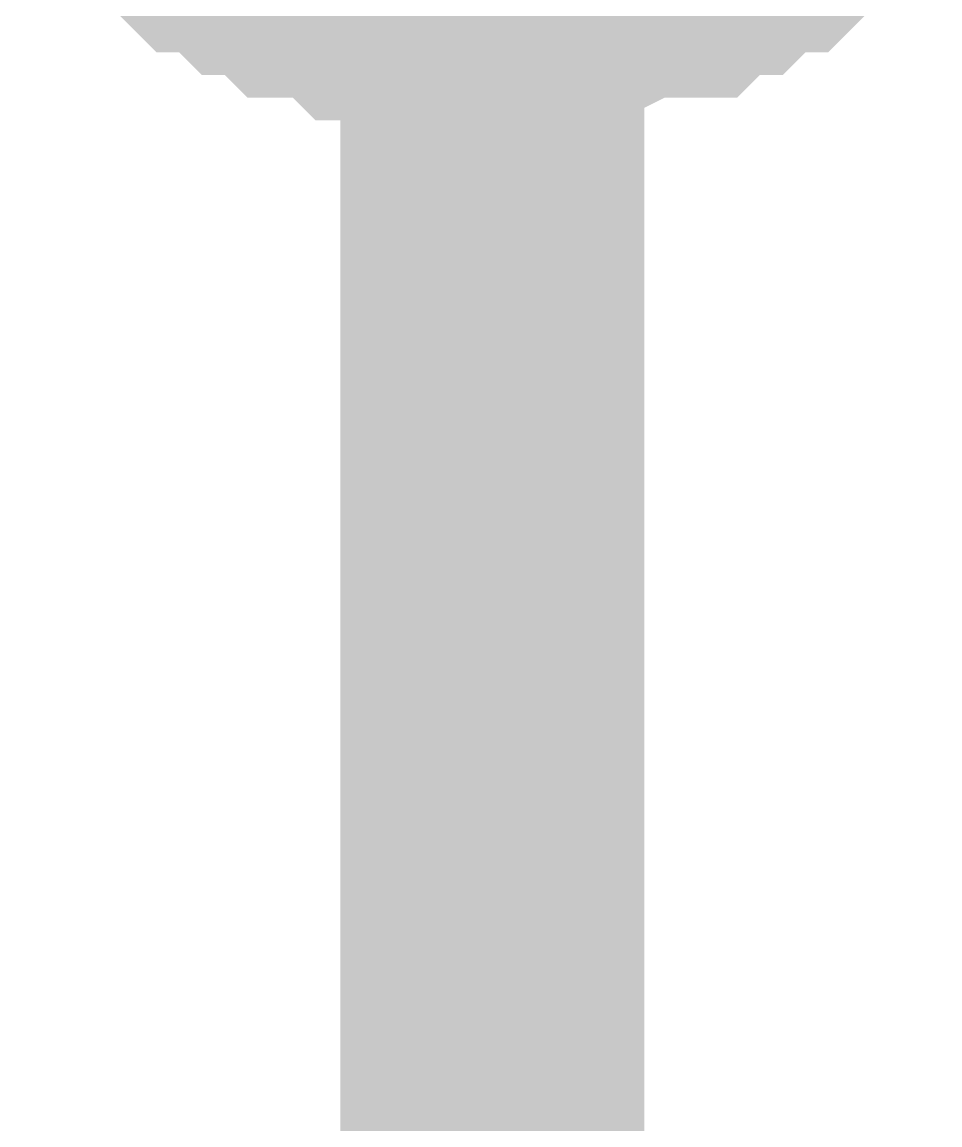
# Model space of a CAD drawing. Header units: millimetres. Extents: x 0 to 800, y 0 to 567.
# Drawn here: x 370.132 to 371.036, y 312.241 to 313.328 of the extents above; entities that cross this region are included whole.
import ezdxf

# ---------------------------------------------------------------- set-up
doc = ezdxf.new("R2010")
doc.units = ezdxf.units.MM
doc.layers.add('Sheet', color=255, linetype='Continuous')

msp = doc.modelspace()

# ---------------------------------------------------------------- linework, layer by layer
at = {"layer": 'Sheet', "const_width": 0.2997}
for points in [[(370.595, 313.4259), (370.595, 313.8963), (370.595, 313.8963)], [(370.595, 313.3811), (370.5726, 313.3811), (370.5502, 313.3811), (370.5054, 313.3811), (370.483, 313.3811), (370.4606, 313.4035), (370.4382, 313.4035), (370.4158, 313.4035), (370.3934, 313.4259), (370.371, 313.4259), (370.3486, 313.4483), (370.3262, 313.4483), (370.3038, 313.4707), (370.2814, 313.4931)], [(370.595, 313.3811), (370.5726, 313.3811), (370.5502, 313.3811), (370.5054, 313.3811), (370.483, 313.3811), (370.4606, 313.4035), (370.4382, 313.4035), (370.4158, 313.4035), (370.3934, 313.4259), (370.371, 313.4259), (370.3486, 313.4483), (370.3262, 313.4483), (370.3038, 313.4707), (370.2814, 313.4931)], [(370.595, 313.3811), (370.5726, 313.3811), (370.5502, 313.3811), (370.5054, 313.3811), (370.483, 313.3811), (370.4606, 313.4035), (370.4382, 313.4035), (370.4158, 313.4035), (370.3934, 313.4259), (370.371, 313.4259), (370.3486, 313.4483), (370.3262, 313.4483), (370.3038, 313.4707), (370.2814, 313.4931)], [(370.595, 313.3811), (370.5726, 313.3811), (370.5502, 313.3811), (370.5054, 313.3811), (370.483, 313.3811), (370.4606, 313.4035), (370.4382, 313.4035), (370.4158, 313.4035), (370.3934, 313.4259), (370.371, 313.4259), (370.3486, 313.4483), (370.3262, 313.4483), (370.3038, 313.4707), (370.2814, 313.4931)], [(370.595, 313.4259), (370.5726, 313.4259), (370.5502, 313.4259), (370.5054, 313.4259), (370.483, 313.4259), (370.4606, 313.4483), (370.4382, 313.4483), (370.4158, 313.4483), (370.3934, 313.4707), (370.371, 313.4707), (370.3486, 313.4931)], [(370.595, 313.4259), (370.5726, 313.4259), (370.5502, 313.4259), (370.5054, 313.4259), (370.483, 313.4259), (370.4606, 313.4483), (370.4382, 313.4483), (370.4158, 313.4483), (370.3934, 313.4707), (370.371, 313.4707), (370.3486, 313.4931)], [(370.595, 313.4259), (370.5726, 313.4259), (370.5502, 313.4259), (370.5054, 313.4259), (370.483, 313.4259), (370.4606, 313.4483), (370.4382, 313.4483), (370.4158, 313.4483), (370.3934, 313.4707), (370.371, 313.4707), (370.3486, 313.4931)], [(370.595, 313.4259), (370.5726, 313.4259), (370.5502, 313.4259), (370.5054, 313.4259), (370.483, 313.4259), (370.4606, 313.4483), (370.4382, 313.4483), (370.4158, 313.4483), (370.3934, 313.4707), (370.371, 313.4707), (370.3486, 313.4931)], [(370.8414, 313.4931), (370.819, 313.4707), (370.7966, 313.4707), (370.7742, 313.4483), (370.7518, 313.4483), (370.7294, 313.4483), (370.6846, 313.4259), (370.6622, 313.4259), (370.6398, 313.4259), (370.6174, 313.4259), (370.595, 313.4259)], [(370.8414, 313.4931), (370.819, 313.4707), (370.7966, 313.4707), (370.7742, 313.4483), (370.7518, 313.4483), (370.7294, 313.4483), (370.6846, 313.4259), (370.6622, 313.4259), (370.6398, 313.4259), (370.6174, 313.4259), (370.595, 313.4259)], [(370.8862, 313.4931), (370.8862, 313.4707), (370.8638, 313.4483), (370.8414, 313.4483), (370.819, 313.4259), (370.7966, 313.4259), (370.7742, 313.4035), (370.7518, 313.4035), (370.7294, 313.4035), (370.6846, 313.3811), (370.6622, 313.3811), (370.6398, 313.3811), (370.6174, 313.3811), (370.595, 313.3811)], [(370.8862, 313.4931), (370.8862, 313.4707), (370.8638, 313.4483), (370.8414, 313.4483), (370.819, 313.4259), (370.7966, 313.4259), (370.7742, 313.4035), (370.7518, 313.4035), (370.7294, 313.4035), (370.6846, 313.3811), (370.6622, 313.3811), (370.6398, 313.3811), (370.6174, 313.3811), (370.595, 313.3811)], [(370.8414, 313.4931), (370.819, 313.4707), (370.7966, 313.4707), (370.7742, 313.4483), (370.7518, 313.4483), (370.7294, 313.4483), (370.6846, 313.4259), (370.6622, 313.4259), (370.6398, 313.4259), (370.6174, 313.4259), (370.595, 313.4259)], [(370.8414, 313.4931), (370.819, 313.4707), (370.7966, 313.4707), (370.7742, 313.4483), (370.7518, 313.4483), (370.7294, 313.4483), (370.6846, 313.4259), (370.6622, 313.4259), (370.6398, 313.4259), (370.6174, 313.4259), (370.595, 313.4259)], [(370.8862, 313.4931), (370.8862, 313.4707), (370.8638, 313.4483), (370.8414, 313.4483), (370.819, 313.4259), (370.7966, 313.4259), (370.7742, 313.4035), (370.7518, 313.4035), (370.7294, 313.4035), (370.6846, 313.3811), (370.6622, 313.3811), (370.6398, 313.3811), (370.6174, 313.3811), (370.595, 313.3811)], [(370.8862, 313.4931), (370.8862, 313.4707), (370.8638, 313.4483), (370.8414, 313.4483), (370.819, 313.4259), (370.7966, 313.4259), (370.7742, 313.4035), (370.7518, 313.4035), (370.7294, 313.4035), (370.6846, 313.3811), (370.6622, 313.3811), (370.6398, 313.3811), (370.6174, 313.3811), (370.595, 313.3811)], [(370.595, 308.3414), (370.595, 313.4259)]]:
    msp.add_lwpolyline(points, dxfattribs=at)

doc.saveas('drawing.dxf')
